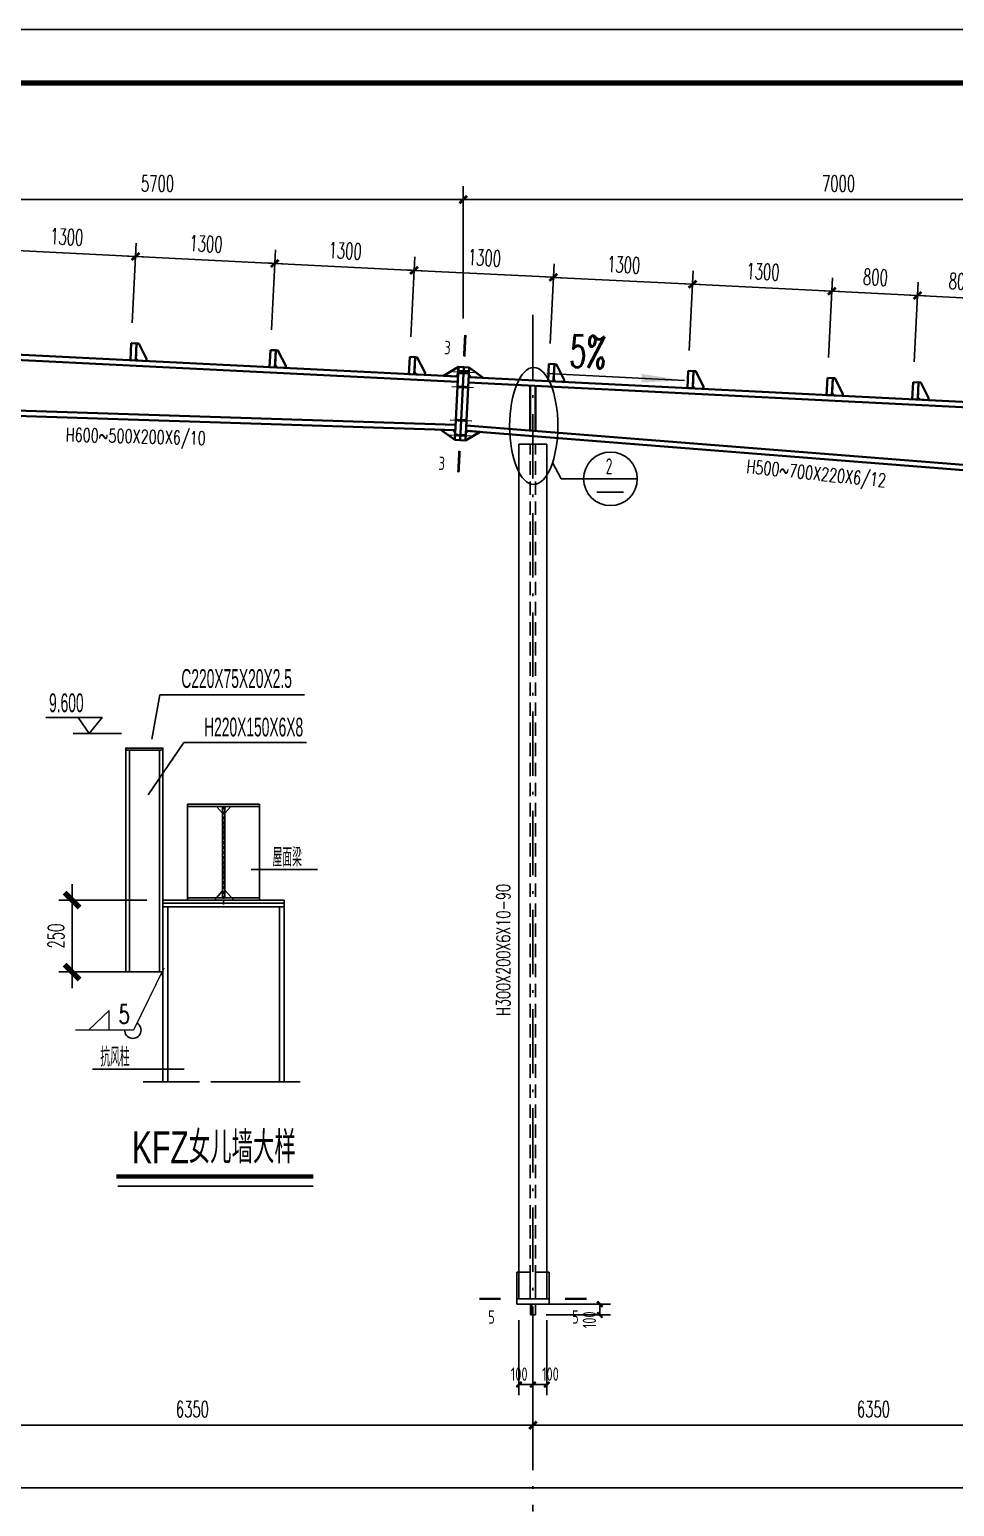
# Model space of a CAD drawing. Extents: x -307088 to 5640332, y -3541089 to -2181377.
# Drawn here: x 5517896 to 5535144, y -3201643 to -3174089 of the extents above; entities that cross this region are included whole.
import ezdxf
from ezdxf.enums import TextEntityAlignment as Align

# ---------------------------------------------------------------- set-up
doc = ezdxf.new("R2010")
doc.units = 0
doc.header["$LTSCALE"] = 100
doc.header["$MEASUREMENT"] = 0
for name, pattern in [('2', [1850, 1200, -300, 50, -300]), ('4', [5, 1.5, -1, 1.5, -1]), ('ACAD_ISO10W100', [18.5, 12, -3, 0.5, -3]), ('DOTE', [2.42, 2, -0.2, 0.02, -0.2]), ('HIDDEN', [0.375, 0.25, -0.125])]:
    doc.linetypes.add(name, pattern=pattern)
doc.layers.get('0').update_dxf_attribs({"linetype": 'CONTINUOUS'})
doc.layers.get('DEFPOINTS').update_dxf_attribs({"linetype": 'CONTINUOUS'})
for name, color, linetype in [('10', 7, 'CONTINUOUS'), ('114', 2, 'CONTINUOUS'), ('116', 1, 'CONTINUOUS'), ('12', 2, 'CONTINUOUS'), ('14', 2, 'CONTINUOUS'), ('6文字层', 3, 'CONTINUOUS'), ('AXIS', 3, 'CONTINUOUS'), ('bg_line', 3, 'CONTINUOUS'), ('bg_text', 2, 'CONTINUOUS'), ('DOTE', 1, 'DOTE'), ('green', 3, 'CONTINUOUS'), ('LAYER3', 3, 'CONTINUOUS'), ('Note', 1, 'CONTINUOUS'), ('PUB_DIM', 3, 'CONTINUOUS'), ('PUB_TITLE', 4, 'CONTINUOUS'), ('尺寸标注', 253, 'CONTINUOUS'), ('柱子', 3, 'CONTINUOUS'), ('索引符号标注', 253, 'CONTINUOUS'), ('轴线__点划线', 253, '2'), ('门窗', 3, '4')]:
    doc.layers.add(name, color=color, linetype=linetype)
doc.layers.add('文字', color=3, linetype='CONTINUOUS', lineweight=20)
doc.layers.add('焊接', color=30, linetype='CONTINUOUS', lineweight=15)
doc.styles.add('DIM_FONT', font='SIMPLEX.shx', dxfattribs={"width": 0.6, "bigfont": 'hztxt.shx'})
doc.styles.add('FromPkpm', font='Pkpmeng', dxfattribs={"width": 0.7, "bigfont": 'hztxt'})
doc.styles.add('PC_TEXTSTYLE', font='pdatxt.shx', dxfattribs={"width": 0.55, "bigfont": 'tssdchn.shx'})
doc.styles.add('SIMPLEX', font='SIMPLEX.SHX')
doc.styles.get("Standard").update_dxf_attribs({"font": 'tssdeng.shx', "height": 3, "bigfont": 'tssdchn.shx'})
doc.dimstyles.new('AXIS', dxfattribs={"dimtxt": 300, "dimasz": 2, "dimexe": 250, "dimexo": 300, "dimgap": 150, "dimtad": 1, "dimdec": 0, "dimzin": 0, "dimdsep": 46, "dimtxsty": 'DIM_FONT', "dimcen": 0.09, "dimse1": 1, "dimse2": 1, "dimclrt": 7, "dimadec": 0, "dimazin": 0, "dimtfac": 1, "dimtdec": 0, "dimtix": 1, "dimtmove": 2, "dimatfit": 3, "dimfxl": 1, "dimtolj": 1, "dimtzin": 0, "dimarcsym": 0})
doc.dimstyles.new('DIMN', dxfattribs={"dimtxt": 300, "dimasz": 1, "dimexe": 250, "dimexo": 300, "dimgap": 150, "dimtad": 1, "dimdec": 0, "dimzin": 0, "dimdsep": 46, "dimtxsty": 'DIM_FONT', "dimblk": '_DIMX', "dimcen": 0, "dimdle": 100, "dimclrt": 7, "dimadec": 0, "dimazin": 0, "dimtfac": 1, "dimtdec": 0, "dimtix": 1, "dimtmove": 2, "dimatfit": 3, "dimldrblk": '_DIMX', "dimfxl": 1, "dimtolj": 1, "dimtzin": 0, "dimarcsym": 0})

# ---------------------------------------------------------------- blocks, each defined once
blk = doc.blocks.new('_DIMX')
blk.add_line((-150, 0), (150, 0))
at = {"const_width": 50}
blk.add_lwpolyline([(-70, -70), (70, 70)], dxfattribs=at)
blk = doc.blocks.new('*D213')
at = {"layer": 'DEFPOINTS', "color": 0, "transparency": 16777216}
for p in [(5534455, -3179051), (5534378, -3180588), (5535976, -3180668)]:
    blk.add_point(p, dxfattribs=at)
at = {"layer": 'PUB_DIM', "color": 0, "lineweight": -2, "transparency": 16777216}
for p, q in [((5534393, -3180288), (5534468, -3178801)), ((5536052, -3179131), (5534456, -3179051)), ((5535991, -3180368), (5536066, -3178881))]:
    blk.add_line(p, q, dxfattribs=at)
for p, rotation in [((5534455, -3179051), 177.1373712409444), ((5536053, -3179131), 357.1373712409443)]:
    blk.add_blockref('_DIMX', p, dxfattribs=dict(at, rotation=rotation))
at = {"layer": 'PUB_DIM', "color": 7, "transparency": 16777216, "insert": (5535269, -3178791), "char_height": 300, "attachment_point": 5, "rotation": 357.1374, "style": 'DIM_FONT'}
blk.add_mtext('\\A1;800', dxfattribs=at)
blk = doc.blocks.new('*D214')
at = {"layer": 'DEFPOINTS', "color": 0, "transparency": 16777216}
for p in [(5532857, -3178971), (5532780, -3180508), (5534378, -3180588)]:
    blk.add_point(p, dxfattribs=at)
at = {"layer": 'PUB_DIM', "color": 0, "lineweight": -2, "transparency": 16777216}
for p, q in [((5532795, -3180208), (5532870, -3178721)), ((5534393, -3180288), (5534468, -3178801)), ((5534454, -3179051), (5532858, -3178971))]:
    blk.add_line(p, q, dxfattribs=at)
for p, rotation in [((5532857, -3178971), 177.1373712409582), ((5534455, -3179051), 357.1373712409582)]:
    blk.add_blockref('_DIMX', p, dxfattribs=dict(at, rotation=rotation))
at = {"layer": 'PUB_DIM', "color": 7, "transparency": 16777216, "insert": (5533671, -3178711), "char_height": 300, "attachment_point": 5, "rotation": 357.1374, "style": 'DIM_FONT'}
blk.add_mtext('\\A1;800', dxfattribs=at)
blk = doc.blocks.new('*D215')
at = {"layer": 'DEFPOINTS', "color": 0, "transparency": 16777216}
for p in [(5530260, -3178841), (5530183, -3180378), (5532780, -3180508)]:
    blk.add_point(p, dxfattribs=at)
at = {"layer": 'PUB_DIM', "color": 0, "lineweight": -2, "transparency": 16777216}
for p, q in [((5530198, -3180078), (5530273, -3178592)), ((5532795, -3180208), (5532870, -3178721)), ((5532856, -3178971), (5530261, -3178841))]:
    blk.add_line(p, q, dxfattribs=at)
for p, rotation in [((5530260, -3178841), 177.137371240948), ((5532857, -3178971), 357.137371240948)]:
    blk.add_blockref('_DIMX', p, dxfattribs=dict(at, rotation=rotation))
at = {"layer": 'PUB_DIM', "color": 7, "transparency": 16777216, "insert": (5531574, -3178607), "char_height": 300, "attachment_point": 5, "rotation": 357.1374, "style": 'DIM_FONT'}
blk.add_mtext('\\A1;1300', dxfattribs=at)
blk = doc.blocks.new('*D216')
at = {"layer": 'DEFPOINTS', "color": 0, "transparency": 16777216}
for p in [(5527664, -3178711), (5527587, -3180248), (5530183, -3180378)]:
    blk.add_point(p, dxfattribs=at)
at = {"layer": 'PUB_DIM', "color": 0, "lineweight": -2, "transparency": 16777216}
for p, q in [((5527602, -3179949), (5527676, -3178462)), ((5530259, -3178841), (5527665, -3178712)), ((5530198, -3180078), (5530273, -3178592))]:
    blk.add_line(p, q, dxfattribs=at)
for p, rotation in [((5527664, -3178711), 177.1373712409459), ((5530260, -3178841), 357.1373712409459)]:
    blk.add_blockref('_DIMX', p, dxfattribs=dict(at, rotation=rotation))
at = {"layer": 'PUB_DIM', "color": 7, "transparency": 16777216, "insert": (5528977, -3178477), "char_height": 300, "attachment_point": 5, "rotation": 357.1374, "style": 'DIM_FONT'}
blk.add_mtext('\\A1;1300', dxfattribs=at)
blk = doc.blocks.new('*D217')
at = {"layer": 'DEFPOINTS', "color": 0, "transparency": 16777216}
for p in [(5525067, -3178582), (5524990, -3180118), (5527587, -3180248)]:
    blk.add_point(p, dxfattribs=at)
at = {"layer": 'PUB_DIM', "color": 0, "lineweight": -2, "transparency": 16777216}
for p, q in [((5525005, -3179819), (5525079, -3178332)), ((5527602, -3179949), (5527676, -3178462)), ((5527663, -3178711), (5525068, -3178582))]:
    blk.add_line(p, q, dxfattribs=at)
for p, rotation in [((5525067, -3178582), 177.1373712409506), ((5527664, -3178711), 357.1373712409506)]:
    blk.add_blockref('_DIMX', p, dxfattribs=dict(at, rotation=rotation))
at = {"layer": 'PUB_DIM', "color": 7, "transparency": 16777216, "insert": (5526380, -3178347), "char_height": 300, "attachment_point": 5, "rotation": 357.1374, "style": 'DIM_FONT'}
blk.add_mtext('\\A1;1300', dxfattribs=at)
blk = doc.blocks.new('*D218')
at = {"layer": 'DEFPOINTS', "color": 0, "transparency": 16777216}
for p in [(5522470, -3178452), (5522393, -3179989), (5524990, -3180118)]:
    blk.add_point(p, dxfattribs=at)
at = {"layer": 'PUB_DIM', "color": 0, "lineweight": -2, "transparency": 16777216}
for p, q in [((5522408, -3179689), (5522482, -3178202)), ((5525066, -3178582), (5522471, -3178452)), ((5525005, -3179819), (5525079, -3178332))]:
    blk.add_line(p, q, dxfattribs=at)
for p, rotation in [((5522470, -3178452), 177.1373712409424), ((5525067, -3178582), 357.1373712409425)]:
    blk.add_blockref('_DIMX', p, dxfattribs=dict(at, rotation=rotation))
at = {"layer": 'PUB_DIM', "color": 7, "transparency": 16777216, "insert": (5523783, -3178217), "char_height": 300, "attachment_point": 5, "rotation": 357.1374, "style": 'DIM_FONT'}
blk.add_mtext('\\A1;1300', dxfattribs=at)
blk = doc.blocks.new('*D219')
at = {"layer": 'DEFPOINTS', "color": 0, "transparency": 16777216}
for p in [(5519873, -3178322), (5519796, -3179859), (5522393, -3179989)]:
    blk.add_point(p, dxfattribs=at)
at = {"layer": 'PUB_DIM', "color": 0, "lineweight": -2, "transparency": 16777216}
for p, q in [((5519811, -3179559), (5519886, -3178072)), ((5522408, -3179689), (5522482, -3178202)), ((5522469, -3178452), (5519874, -3178322))]:
    blk.add_line(p, q, dxfattribs=at)
for p, rotation in [((5519873, -3178322), 177.137371240951), ((5522470, -3178452), 357.137371240951)]:
    blk.add_blockref('_DIMX', p, dxfattribs=dict(at, rotation=rotation))
at = {"layer": 'PUB_DIM', "color": 7, "transparency": 16777216, "insert": (5521187, -3178087), "char_height": 300, "attachment_point": 5, "rotation": 357.1374, "style": 'DIM_FONT'}
blk.add_mtext('\\A1;1300', dxfattribs=at)
blk = doc.blocks.new('*D220')
at = {"layer": 'DEFPOINTS', "color": 0, "transparency": 16777216}
for p in [(5517276, -3178192), (5517200, -3179729), (5519796, -3179859)]:
    blk.add_point(p, dxfattribs=at)
at = {"layer": 'PUB_DIM', "color": 0, "lineweight": -2, "transparency": 16777216}
for p, q in [((5517215, -3179429), (5517289, -3177942)), ((5519872, -3178322), (5517277, -3178192)), ((5519811, -3179559), (5519886, -3178072))]:
    blk.add_line(p, q, dxfattribs=at)
for p, rotation in [((5517276, -3178192), 177.1373712409512), ((5519873, -3178322), 357.1373712409512)]:
    blk.add_blockref('_DIMX', p, dxfattribs=dict(at, rotation=rotation))
at = {"layer": 'PUB_DIM', "color": 7, "transparency": 16777216, "insert": (5518590, -3177957), "char_height": 300, "attachment_point": 5, "rotation": 357.1374, "style": 'DIM_FONT'}
blk.add_mtext('\\A1;1300', dxfattribs=at)
blk = doc.blocks.new('_ARROW')
blk.add_solid([(0, 0), (-1, 0.1), (-1, -0.1)])
blk = doc.blocks.new('*D239')
at = {"layer": 'DEFPOINTS', "color": 0, "transparency": 16777216}
for p in [(5520384, -3190330), (5518689, -3191671), (5520384, -3191671)]:
    blk.add_point(p, dxfattribs=at)
at = {"layer": 'PUB_DIM', "color": 0, "lineweight": -2, "transparency": 16777216}
for p, q in [((5520084, -3190330), (5518439, -3190330)), ((5518689, -3190332), (5518689, -3191669)), ((5520084, -3191671), (5518439, -3191671))]:
    blk.add_line(p, q, dxfattribs=at)
at = {"layer": 'PUB_DIM', "color": 0, "lineweight": -2, "transparency": 16777216, "xscale": 2, "yscale": 2, "zscale": 2}
for p, rotation in [((5518689, -3190330), 90), ((5518689, -3191671), 270)]:
    blk.add_blockref('_DIMX', p, dxfattribs=dict(at, rotation=rotation))
at = {"layer": 'PUB_DIM', "color": 7, "transparency": 16777216, "insert": (5518389, -3191001), "char_height": 300, "attachment_point": 5, "rotation": 90, "style": 'DIM_FONT'}
blk.add_mtext('\\A1;250', dxfattribs=at)

msp = doc.modelspace()

# ---------------------------------------------------------------- linework, layer by layer
at = {"color": 3, "lineweight": 35, "ltscale": 100}
for p, q in [((5514582.9, -3179998.5), (5525883, -3180563.5)), ((5514582.9, -3180098.6), (5525878, -3180663.4)), ((5526077.8, -3180673.4), (5538744.6, -3181306.7)), ((5526082.8, -3180573.5), (5538744.6, -3181206.6)), ((5514582.9, -3181098.9), (5525838, -3181464.1)), ((5514582.9, -3181198.9), (5525833, -3181564)), ((5526032.7, -3181575.2), (5538744.6, -3182582.9)), ((5526037.7, -3181475.2), (5538744.6, -3182482.6))]:
    msp.add_line(p, q, dxfattribs=at)
for p, q in [((5527808.6, -3182471.6, -117.4), (5527649.1, -3182167.4, -317.4)), ((5528228.6, -3182471.6, -117.4), (5527808.6, -3182471.6, -117.4)), ((5520384.1, -3187530.4), (5519691.2, -3187530.4)), ((5519691.2, -3187530.4), (5519691.2, -3191671.5)), ((5519758.1, -3187530.4), (5519758.1, -3191671.5)), ((5520317.2, -3187530.4), (5520317.2, -3191671.5)), ((5520384.1, -3191671.5), (5520384.1, -3187530.4)), ((5520384.1, -3190330.4), (5522645.2, -3190330.4)), ((5520384.1, -3190456.6), (5522645.2, -3190456.6)), ((5519691.2, -3191671.5), (5520384.1, -3191671.5)), ((5520014.4, -3193717.7), (5521067.4, -3193717.7)), ((5521277.4, -3193717.7), (5522943.7, -3193717.7))]:
    msp.add_line(p, q)
at = {"color": 3}
for p, q in [((5520841.3, -3188538.8), (5522185.8, -3188538.8)), ((5520841.3, -3188582.6), (5522185.8, -3188582.6)), ((5520841.3, -3188582.6), (5520841.3, -3190286.6)), ((5521380.3, -3188582.6), (5521492.3, -3188709.9)), ((5521492.3, -3188582.6), (5521492.3, -3190286.1)), ((5521650.5, -3188582.6), (5521538.4, -3188709.9)), ((5521538.4, -3188582.6), (5521538.4, -3190286.1)), ((5522185.8, -3188538.8), (5522185.8, -3188582.6)), ((5522185.8, -3188582.6), (5522185.8, -3190286.6)), ((5520458.4, -3190330.4), (5522555.2, -3190330.4)), ((5520458.4, -3190388.8), (5522555.2, -3190388.8)), ((5520841.3, -3190286.6), (5522185.8, -3190286.6)), ((5520841.3, -3190286.6), (5520841.3, -3190330.4)), ((5520841.3, -3190330.4), (5522185.8, -3190330.4)), ((5521342.1, -3190330.4), (5521491.5, -3190160.6)), ((5521380.3, -3190286.6), (5521492.3, -3190159.2)), ((5521702.4, -3190330.4), (5521538.4, -3190144)), ((5522185.8, -3190286.6), (5522185.8, -3190330.4))]:
    msp.add_line(p, q, dxfattribs=at)
for points, const_width in [([(5519747.9, -3187469), (5519691.2, -3187469), (5519691.2, -3187224.5), (5520334.5, -3187224.5), (5520334.5, -3187469), (5520284.9, -3187469)], 0.45), ([(5521067.4, -3193717.7), (5521119.9, -3193612.7), (5521172.4, -3193717.7), (5521224.9, -3193822.7), (5521277.4, -3193717.7)], 0.135)]:
    msp.add_lwpolyline(points, dxfattribs=dict(const_width=const_width))
for points in [[(5519691.2, -3187530.4), (5520384.1, -3187530.4), (5520384.1, -3187494), (5519691.2, -3187494)], [(5520384.1, -3190456.6), (5522645.2, -3190456.6), (5522645.2, -3190388.8), (5520384.1, -3190388.8)]]:
    msp.add_lwpolyline(points, close=True)
at = {"lineweight": -3, "extrusion": (0, 0, -1)}
msp.add_ellipse((5527298.2, -3181485, -317.4), major_axis=(0, -1091.6), ratio=0.4119161, dxfattribs=at)
at = {"layer": '10', "lineweight": 35, "ltscale": 100, "const_width": 50}
for points in [[(5526021.9, -3179789.5), (5526001.9, -3180189)], [(5525893.9, -3182348), (5525913.9, -3181948.5)]]:
    msp.add_lwpolyline(points, dxfattribs=at)
at = {"layer": '10', "const_width": 45}
for points in [[(5526282.9, -3197768.5), (5526682.9, -3197768.5)], [(5528282.9, -3197768.5), (5527882.9, -3197768.5)]]:
    msp.add_lwpolyline(points, dxfattribs=at)
at = {"layer": '114', "lineweight": 18, "ltscale": 100}
for p, q in [((5525787.7, -3180468.6), (5526187.2, -3180488.6)), ((5525773.7, -3180748.3), (5526173.2, -3180768.2)), ((5525742.6, -3181369.2), (5526142.1, -3181389.2)), ((5525728.6, -3181648.9), (5526128.1, -3181668.9))]:
    msp.add_line(p, q, dxfattribs=at)
at = {"layer": '114', "color": 1, "lineweight": 70, "ltscale": 100}
msp.add_line((5525887.5, -3180473.6), (5526087.3, -3180483.6), dxfattribs=at)
at = {"layer": '114', "color": 1, "lineweight": 70, "ltscale": 100, "const_width": 50}
for points in [[(5525873.5, -3180753.3), (5526073.3, -3180763.3)], [(5525842.5, -3181374.2), (5526042.2, -3181384.2)], [(5525828.5, -3181653.9), (5526028.3, -3181663.9)]]:
    msp.add_lwpolyline(points, dxfattribs=at)
at = {"layer": '116'}
for p, q in [((5527234.9, -3197868.5), (5527234.9, -3198068.5)), ((5527234.9, -3198068.5), (5527330.9, -3198068.5)), ((5527264.9, -3197868.5), (5527264.9, -3198068.5)), ((5527330.9, -3197868.5), (5527330.9, -3198068.5))]:
    msp.add_line(p, q, dxfattribs=at)
at = {"layer": '12', "lineweight": 35, "ltscale": 100}
for p, q in [((5519792.4, -3179938.6), (5519776.4, -3180258.2)), ((5519892.3, -3179943.6), (5519792.4, -3179938.6)), ((5519876.3, -3180263.2), (5519892.3, -3179943.6)), ((5522389.2, -3180068.4), (5522373.2, -3180388)), ((5522489, -3180073.4), (5522389.2, -3180068.4)), ((5522473.1, -3180393), (5522489, -3180073.4)), ((5524985.9, -3180198.2), (5524969.9, -3180517.8)), ((5525085.8, -3180203.2), (5524985.9, -3180198.2)), ((5525069.8, -3180522.8), (5525085.8, -3180203.2)), ((5519776.4, -3180258.2), (5519876.3, -3180263.2)), ((5522373.2, -3180388), (5522473.1, -3180393)), ((5527582.7, -3180328.1), (5527566.7, -3180647.7)), ((5527682.6, -3180333.1), (5527582.7, -3180328.1)), ((5527666.6, -3180652.7), (5527682.6, -3180333.1)), ((5530179.4, -3180457.9), (5530163.4, -3180777.5)), ((5530279.3, -3180462.9), (5530179.4, -3180457.9)), ((5530263.3, -3180782.5), (5530279.3, -3180462.9)), ((5524969.9, -3180517.8), (5525069.8, -3180522.8)), ((5527566.7, -3180647.7), (5527666.6, -3180652.7)), ((5532776.2, -3180587.8), (5532760.2, -3180907.4)), ((5532876.1, -3180592.8), (5532776.2, -3180587.8)), ((5532860.1, -3180912.4), (5532876.1, -3180592.8)), ((5534374.2, -3180667.7), (5534358.2, -3180987.3)), ((5534474.1, -3180672.6), (5534374.2, -3180667.7)), ((5534458.1, -3180992.2), (5534474.1, -3180672.6)), ((5530163.4, -3180777.5), (5530263.3, -3180782.5)), ((5532760.2, -3180907.4), (5532860.1, -3180912.4)), ((5534358.2, -3180987.3), (5534458.1, -3180992.2))]:
    msp.add_line(p, q, dxfattribs=at)
for points in [[(5520078, -3180233.2), (5520076, -3180273.2), (5519916.2, -3180265.2), (5519878.3, -3180223.2), (5519892.3, -3179943.6), (5519932.2, -3179945.6)], [(5522674.8, -3180363), (5522672.8, -3180403), (5522513, -3180395), (5522475.1, -3180353.1), (5522489, -3180073.4), (5522529, -3180075.4)], [(5525271.6, -3180492.9), (5525269.6, -3180532.8), (5525109.8, -3180524.8), (5525071.8, -3180482.9), (5525085.8, -3180203.2), (5525125.7, -3180205.2)], [(5527868.3, -3180622.7), (5527866.3, -3180662.7), (5527706.5, -3180654.7), (5527668.6, -3180612.7), (5527682.6, -3180333.1), (5527722.5, -3180335.1)], [(5530465.1, -3180752.6), (5530463.1, -3180792.5), (5530303.3, -3180784.5), (5530265.3, -3180742.6), (5530279.3, -3180462.9), (5530319.3, -3180464.9)], [(5533061.8, -3180882.4), (5533059.8, -3180922.3), (5532900, -3180914.4), (5532862.1, -3180872.4), (5532876.1, -3180592.8), (5532916, -3180594.8)], [(5534659.8, -3180962.3), (5534657.8, -3181002.2), (5534498, -3180994.2), (5534460.1, -3180952.3), (5534474.1, -3180672.6), (5534514, -3180674.6)]]:
    msp.add_lwpolyline(points, close=True, dxfattribs=at)
at = {"layer": '14', "lineweight": 35, "ltscale": 100}
for p, q in [((5525613.4, -3180550), (5525892, -3180383.7)), ((5525824, -3181743.8), (5525892, -3180383.7)), ((5525892, -3180383.7), (5525885, -3180523.6)), ((5525892, -3180383.7), (5525991.9, -3180388.7)), ((5525991.9, -3180388.7), (5525923.9, -3181748.8)), ((5525923.9, -3181748.8), (5525991.9, -3180388.7)), ((5525991.9, -3180388.7), (5526091.8, -3180393.7)), ((5526091.8, -3180393.7), (5526023.8, -3181753.8)), ((5526084.8, -3180533.5), (5526091.8, -3180393.7)), ((5526091.8, -3180393.7), (5526352.4, -3180587)), ((5525843.1, -3180561.5), (5525613.4, -3180550)), ((5525885, -3180523.6), (5525843.1, -3180561.5)), ((5526122.7, -3180575.5), (5526084.8, -3180533.5)), ((5526352.4, -3180587), (5526122.7, -3180575.5)), ((5527232.9, -3181577.9), (5527232.9, -3180736.1)), ((5527332.9, -3180731.1), (5527332.9, -3181570)), ((5525824, -3181743.8), (5525563.1, -3181555.2)), ((5525563.1, -3181555.2), (5525793, -3181562.7)), ((5525793, -3181562.7), (5525831, -3181604)), ((5526030.7, -3181615.1), (5526072.6, -3181578.3)), ((5526072.6, -3181578.3), (5526301.9, -3181596.5)), ((5525831, -3181604), (5525824, -3181743.8)), ((5525923.9, -3181748.8), (5525824, -3181743.8)), ((5526023.8, -3181753.8), (5525923.9, -3181748.8)), ((5526301.9, -3181596.5), (5526023.7, -3181754.9)), ((5526023.7, -3181754.9), (5526030.7, -3181615.1))]:
    msp.add_line(p, q, dxfattribs=at)
at = {"layer": '14'}
for p, q in [((5526982.9, -3197268.5), (5527232.9, -3197268.5)), ((5526982.9, -3197768.5), (5526982.9, -3197268.5)), ((5527232.9, -3197268.5), (5527232.9, -3197768.5)), ((5527332.9, -3197268.5), (5527582.9, -3197268.5)), ((5527332.9, -3197768.5), (5527332.9, -3197268.5)), ((5527582.9, -3197268.5), (5527582.9, -3197768.5)), ((5526982.9, -3197768.5), (5527582.9, -3197768.5)), ((5527232.9, -3197768.5), (5526982.9, -3197768.5)), ((5526982.9, -3197868.5), (5526982.9, -3197768.5)), ((5527582.9, -3197768.5), (5527332.9, -3197768.5)), ((5527582.9, -3197768.5), (5527582.9, -3197868.5)), ((5527582.9, -3197868.5), (5526982.9, -3197868.5))]:
    msp.add_line(p, q, dxfattribs=at)
at = {"layer": 'AXIS', "color": 3}
for p, q in [((5520384.1, -3193717.7), (5520384.1, -3190330.4)), ((5522645.2, -3193717.7), (5522645.2, -3190330.4)), ((5520474.1, -3193717.7), (5520474.1, -3190456.6)), ((5522555.2, -3193717.7), (5522555.2, -3190456.6))]:
    msp.add_line(p, q, dxfattribs=at)
at = {"layer": 'bg_line'}
for p, q in [((5519608.7, -3187224.5), (5518708.7, -3187224.5)), ((5519608.7, -3190330.4), (5518708.7, -3190330.4))]:
    msp.add_line(p, q, dxfattribs=at)
msp.add_lwpolyline([(5518804.6, -3186924.5), (5519008.7, -3187224.5), (5519247.8, -3186924.5), (5518202.7, -3186924.5)], dxfattribs=at)
at = {"layer": 'DOTE', "color": 1, "linetype": 'ACAD_ISO10W100', "ltscale": 0.05}
msp.add_line((5521514.6, -3188582.6), (5521514.6, -3190434), dxfattribs=at)
at = {"layer": 'DOTE', "color": 1, "linetype": 'Continuous'}
msp.add_arc((5519821.7, -3192756.7), 154, 179.02949, 60.27471, dxfattribs=at)
at = {"layer": 'green'}
for p, q in [((5522185.8, -3188582.6), (5521045, -3188582.6)), ((5522555.2, -3190330.4), (5520895.1, -3190330.4)), ((5522185.8, -3190286.6), (5521045, -3190286.6))]:
    msp.add_line(p, q, dxfattribs=at)
at = {"layer": 'LAYER3', "color": 3, "linetype": 'ByBlock', "ltscale": 100}
for p, q in [((5520841.3, -3188538.8), (5520841.3, -3188582.6)), ((5521099.9, -3190330.4), (5521929.4, -3190330.4))]:
    msp.add_line(p, q, dxfattribs=at)
at = {"layer": 'Note'}
for p, q in [((5520174.5, -3187328.5), (5520327.3, -3186499.5, -122.7)), ((5523025, -3186499.5, -122.7), (5520327.3, -3186499.5, -122.7)), ((5520109.5, -3188369), (5520773.5, -3187391.4, -122.7)), ((5523058.8, -3187391.4, -122.7), (5520773.5, -3187391.4, -122.7))]:
    msp.add_line(p, q, dxfattribs=at)
at = {"layer": 'PUB_DIM', "color": 1, "linetype": 'ByBlock'}
for p, q in [((5522029.2, -3189760.9), (5523267, -3189760.9)), ((5520778.1, -3193486.9), (5519072.4, -3193486.9))]:
    msp.add_line(p, q, dxfattribs=at)
at = {"layer": 'PUB_DIM', "elevation": 4845}
msp.add_lwpolyline([(5530108.5, -3180634.1), (5527541.4, -3180506.6)], dxfattribs=at)
at = {"layer": 'PUB_DIM', "const_width": 82.1, "elevation": -2400}
msp.add_lwpolyline([(5519516.3, -3195484.6), (5523185.2, -3195484.6)], dxfattribs=at)
at = {"layer": 'PUB_DIM'}
msp.add_lwpolyline([(5519541.4, -3195665.1), (5523184.7, -3195665.1)], dxfattribs=at)
at = {"layer": 'PUB_TITLE'}
msp.add_lwpolyline([(5479576.3, -3216089.1), (5553876.3, -3216089.1), (5553876.3, -3174089.1), (5479576.3, -3174089.1)], close=True, dxfattribs=at)
at = {"layer": 'PUB_TITLE', "const_width": 100}
msp.add_lwpolyline([(5482076.3, -3215089.1), (5552876.3, -3215089.1), (5552876.3, -3175089.1), (5482076.3, -3175089.1)], close=True, dxfattribs=at)
at = {"layer": '尺寸标注'}
for p, q in [((5527530.9, -3197868.5), (5528730.9, -3197868.5)), ((5527530.9, -3198068.5), (5528730.9, -3198068.5)), ((5528530.9, -3198068.5), (5528530.9, -3197868.5)), ((5527022.9, -3198168.5), (5527022.9, -3199568.5)), ((5527282.9, -3198168.5), (5527282.9, -3199568.5)), ((5527282.9, -3198168.5), (5527282.9, -3199568.5)), ((5527542.9, -3198168.5), (5527542.9, -3199568.5)), ((5527022.9, -3199368.5), (5527282.9, -3199368.5)), ((5527282.9, -3199368.5), (5527542.9, -3199368.5))]:
    msp.add_line(p, q, dxfattribs=at)
at = {"layer": '尺寸标注', "const_width": 45}
for points in [[(5528480.9, -3197818.5), (5528580.9, -3197918.5)], [(5528480.9, -3198018.5), (5528580.9, -3198118.5)], [(5526972.9, -3199418.5), (5527072.9, -3199318.5)], [(5527232.9, -3199418.5), (5527332.9, -3199318.5)], [(5527232.9, -3199418.5), (5527332.9, -3199318.5)], [(5527492.9, -3199418.5), (5527592.9, -3199318.5)]]:
    msp.add_lwpolyline(points, dxfattribs=at)
at = {"layer": '柱子'}
for p, q in [((5527022.9, -3197768.5), (5527022.9, -3181823.6)), ((5527022.9, -3181823.6), (5527542.9, -3181823.6)), ((5527542.9, -3197768.5), (5527542.9, -3181823.6))]:
    msp.add_line(p, q, dxfattribs=at)
at = {"layer": '焊接'}
for points in [[(5520368.6, -3191733.1), (5520400, -3191599.2), (5519833.7, -3192754.1), (5518750.9, -3192754.1)], [(5519381.7, -3192754.1), (5519381.7, -3192386.8), (5518994.1, -3192754.1)]]:
    msp.add_lwpolyline(points, dxfattribs=at)
at = {"layer": '索引符号标注'}
for p, q in [((5528228.6, -3182471.6, -117.4), (5529228.6, -3182471.6, -117.4)), ((5528973.7, -3182721.6, -117.4), (5528473.7, -3182721.6, -117.4))]:
    msp.add_line(p, q, dxfattribs=at)
msp.add_circle((5528728.6, -3182471.6, -117.4), 500, dxfattribs=at)
at = {"layer": '轴线__点划线', "color": 1, "ltscale": 0.01}
msp.add_line((5527282.9, -3179412.4), (5527282.9, -3201737.8), dxfattribs=at)
at = {"layer": '门窗', "linetype": 'HIDDEN', "ltscale": 10}
for p, q in [((5527232.9, -3197768.5), (5527232.9, -3181823.6)), ((5527332.9, -3197768.5), (5527332.9, -3181823.6))]:
    msp.add_line(p, q, dxfattribs=at)

# ---------------------------------------------------------------- block references
at = {"layer": 'PUB_DIM', "xscale": 799.9999999997858, "yscale": 799.9999999997858, "zscale": 799.9999999997858, "rotation": 357.1558989882851}
msp.add_blockref('_ARROW', (5530108.5, -3180634.1, 4845), dxfattribs=at)

# ---------------------------------------------------------------- texts
at = {"layer": '10', "lineweight": 25, "style": 'FromPkpm', "width": 0.7}
for p in [(5525625.9, -3180145.1), (5525517.9, -3182304.2)]:
    msp.add_text('3', height=250, rotation=357.13776, dxfattribs=at).set_placement(p)
at = {"layer": '10', "style": 'DIM_FONT', "width": 0.7}
for s, rotation, p in [('H600~500X200X6/10', 358.56074, (5518570, -3181771.7, -2075.5)), ('H500~700X220X6/12', 354.13988, (5531256.9, -3182360, -2075.5)), ('H300X200X6X10-90', 90, (5526855.9, -3192489.7, 1580))]:
    msp.add_text(s, height=250, rotation=rotation, dxfattribs=at).set_placement(p)
at = {"layer": '10', "width": 0.7}
for p in [(5526449.4, -3198233), (5528014.7, -3198233)]:
    msp.add_text('5', height=250, dxfattribs=at).set_placement(p)
at = {"layer": '6文字层', "color": 0, "style": 'PC_TEXTSTYLE', "width": 0.55}
for s, p in [('C220X75X20X2.5 ', (5521793.5, -3186196.9, -190.7)), ('H220X150X6X8', (5522075.2, -3187101.9, -190.7))]:
    msp.add_text(s, height=350, dxfattribs=at).set_placement(p, align=Align.MIDDLE_CENTER)
for s, p in [('9.600', (5518260.4, -3186824.5)), ('屋面梁', (5522427, -3189706.9)), ('抗风柱', (5519214.4, -3193432.9))]:
    msp.add_text(s, height=350, dxfattribs=at).set_placement(p)
at = {"layer": 'bg_text', "style": 'PC_TEXTSTYLE', "width": 0.7}
msp.add_text('KFZ女儿墙大样', height=600, dxfattribs=at).set_placement((5519804.9, -3195243, -2400))
at = {"layer": 'PUB_DIM', "style": 'DIM_FONT', "width": 0.6}
msp.add_text('5%%%', height=600, rotation=357.1559, dxfattribs=at).set_placement((5527957.9, -3180383.3, 4845))
at = {"layer": '尺寸标注', "width": 0.7}
msp.add_text('100', height=250, rotation=90, dxfattribs=at).set_placement((5528460.9, -3198316.6))
for p in [(5526870.5, -3199298.5), (5527453.4, -3199298.5)]:
    msp.add_text('100', height=250, dxfattribs=at).set_placement(p)
at = {"layer": '文字', "style": 'SIMPLEX', "width": 0.7}
msp.add_text('5', height=350, dxfattribs=at).set_placement((5519555.2, -3192635.3))
at = {"layer": '索引符号标注', "width": 0.65}
msp.add_text('2', height=300, dxfattribs=at).set_placement((5528640.4, -3182387.6, -117.4))

# ---------------------------------------------------------------- dimensions: what is measured, and where the dimension line sits
at = {"layer": 'PUB_DIM'}
for p1, p2, distance in [((5514582.9, -3179781.3), (5525982.9, -3179781.3), 2518.4), ((5525982.9, -3179781.3), (5539982.9, -3179781.3), 2518.4), ((5514582.9, -3198645.7), (5527282.9, -3198645.7), -1481.4), ((5527282.9, -3198645.7), (5539982.9, -3198645.7), -1481.4), ((5489182.9, -3199709.9), (5539982.9, -3199709.9), -1587.4)]:
    msp.add_aligned_dim(p1=p1, p2=p2, distance=distance, dimstyle='DIMN', override={"dimlfac": 0.5}, dxfattribs=at).render()
for p1, p2, picture, middle in [((5519796.4, -3179858.7), (5517199.6, -3179728.8), '*D220', (5518589.8, -3177957.4)), ((5522393.2, -3179988.5), (5519796.4, -3179858.7), '*D219', (5521186.6, -3178087.2)), ((5524989.9, -3180118.4), (5522393.2, -3179988.5), '*D218', (5523783.4, -3178217.1)), ((5527586.7, -3180248.2), (5524989.9, -3180118.4), '*D217', (5526380.1, -3178346.9)), ((5530183.4, -3180378.1), (5527586.7, -3180248.2), '*D216', (5528976.9, -3178476.8)), ((5532780.2, -3180507.9), (5530183.4, -3180378.1), '*D215', (5531573.6, -3178606.6)), ((5534378.2, -3180587.8), (5532780.2, -3180507.9), '*D214', (5533671, -3178711.5)), ((5535976.2, -3180667.7), (5534378.2, -3180587.8), '*D213', (5535269, -3178791.4))]:
    dim = msp.add_aligned_dim(p1=p1, p2=p2, distance=-1538.7, dimstyle='DIMN', override={"dimlfac": 0.5}, dxfattribs=at)
    dim.commit()
    dim.dimension.update_dxf_attribs({"geometry": picture, "text_midpoint": middle})
dim = msp.add_linear_dim(base=(5518689.3, -3191671.5), p1=(5520384.1, -3190330.4), p2=(5520384.1, -3191671.5), angle=90, text='250', dimstyle='AXIS', override={"dimlfac": 0.5, "dimblk1": '_DIMX', "dimblk2": '_DIMX', "dimsah": 1, "dimse1": 0, "dimse2": 0}, dxfattribs=at)
dim.commit()
dim.dimension.update_dxf_attribs({"geometry": '*D239', "text_midpoint": (5518389.3, -3191000.9)})

doc.saveas('drawing.dxf')
